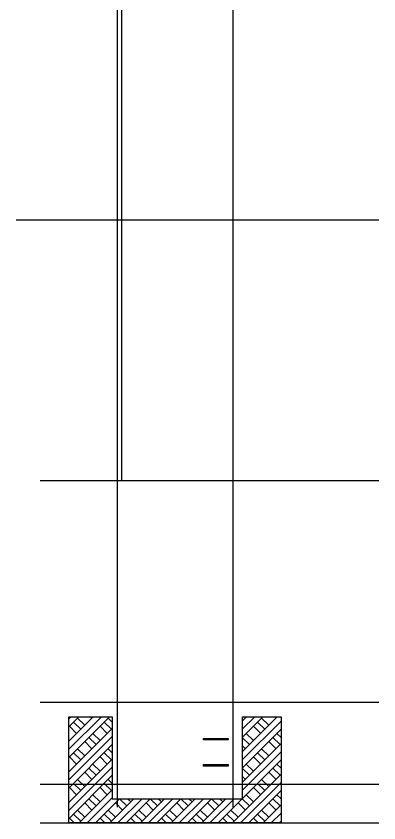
# Model space of a CAD drawing. Extents: x -737978 to 768813, y -372247 to 1140308.
# Drawn here: x 115996 to 123516, y -255581 to -238855 of the extents above; entities that cross this region are included whole.
import ezdxf

# ---------------------------------------------------------------- set-up
doc = ezdxf.new("R2010")
doc.units = 0
doc.header["$LTSCALE"] = 1000
doc.header["$MEASUREMENT"] = 0
doc.linetypes.add('DOTE', pattern=[2.42, 2, -0.2, 0.02, -0.2])
doc.layers.get('0').update_dxf_attribs({"linetype": 'CONTINUOUS'})
for name, color, linetype in [('A-WALL-GLAZ', 141, 'CONTINUOUS'), ('DOTE', 1, 'DOTE'), ('图案填充', 8, 'CONTINUOUS')]:
    doc.layers.add(name, color=color, linetype=linetype)

msp = doc.modelspace()

# ---------------------------------------------------------------- hatches: boundary and pattern name
at = {"layer": '图案填充'}
h = msp.add_hatch(dxfattribs=at)
h.set_pattern_fill('夯实土壤', color=256, scale=80)
h.set_pattern_definition([(45, (864033.03, -88091.18), (-317.9152, 317.9152), []), (45, (864201.03, -88091.18), (-317.9152, 317.9152), []), (45, (864369.03, -88091.18), (-317.9152, 317.9152), []), (135, (864033.03, -88091.18), (-317.9152, -317.9152), [212, -237.6]), (135, (864117.03, -88007.18), (-317.9152, -317.9152), [212, -237.6]), (135, (864201.03, -87923.18), (-317.9152, -317.9152), [212, -237.6])])
h.paths.add_polyline_path([(117088.9, -253380.7), (117988.9, -253380.7), (117988.9, -255080.7), (120688.9, -255080.7), (120688.9, -253380.7), (121488.9, -253380.7), (121488.9, -255580.7), (117088.9, -255580.7)])

# ---------------------------------------------------------------- linework, layer by layer
at = {"color": 8}
msp.add_lwpolyline([(118188.9, -248480.7), (118188.9, -218780.7)], dxfattribs=at)
msp.add_lwpolyline([(117088.9, -253380.7), (117988.9, -253380.7), (117988.9, -255080.7), (120688.9, -255080.7), (120688.9, -253380.7), (121488.9, -253380.7), (121488.9, -255580.7), (117088.9, -255580.7)], close=True)
at = {"layer": 'A-WALL-GLAZ'}
for points in [[(119877.2, -253829.9), (120388.9, -253829.9), (120388.9, -253861.7), (119877.2, -253861.7)], [(119877.2, -254373.2), (120388.9, -254373.2), (120388.9, -254405.1), (119877.2, -254405.1)]]:
    msp.add_lwpolyline(points, close=True, dxfattribs=at)
at = {"layer": 'DOTE', "linetype": 'ByBlock'}
for points in [[(118088.9, -216131.9), (118088.9, -255252)], [(120488.9, -216131.9), (120488.9, -255252)], [(115996, -243080.7), (123515.5, -243080.7)], [(116496, -248480.7), (123515.5, -248480.7)], [(116496, -253080.7), (123515.5, -253080.7)], [(116496, -254780.7), (123515.5, -254780.7)], [(116496, -255580.7), (123515.5, -255580.7)]]:
    msp.add_lwpolyline(points, dxfattribs=at)

doc.saveas('drawing.dxf')
